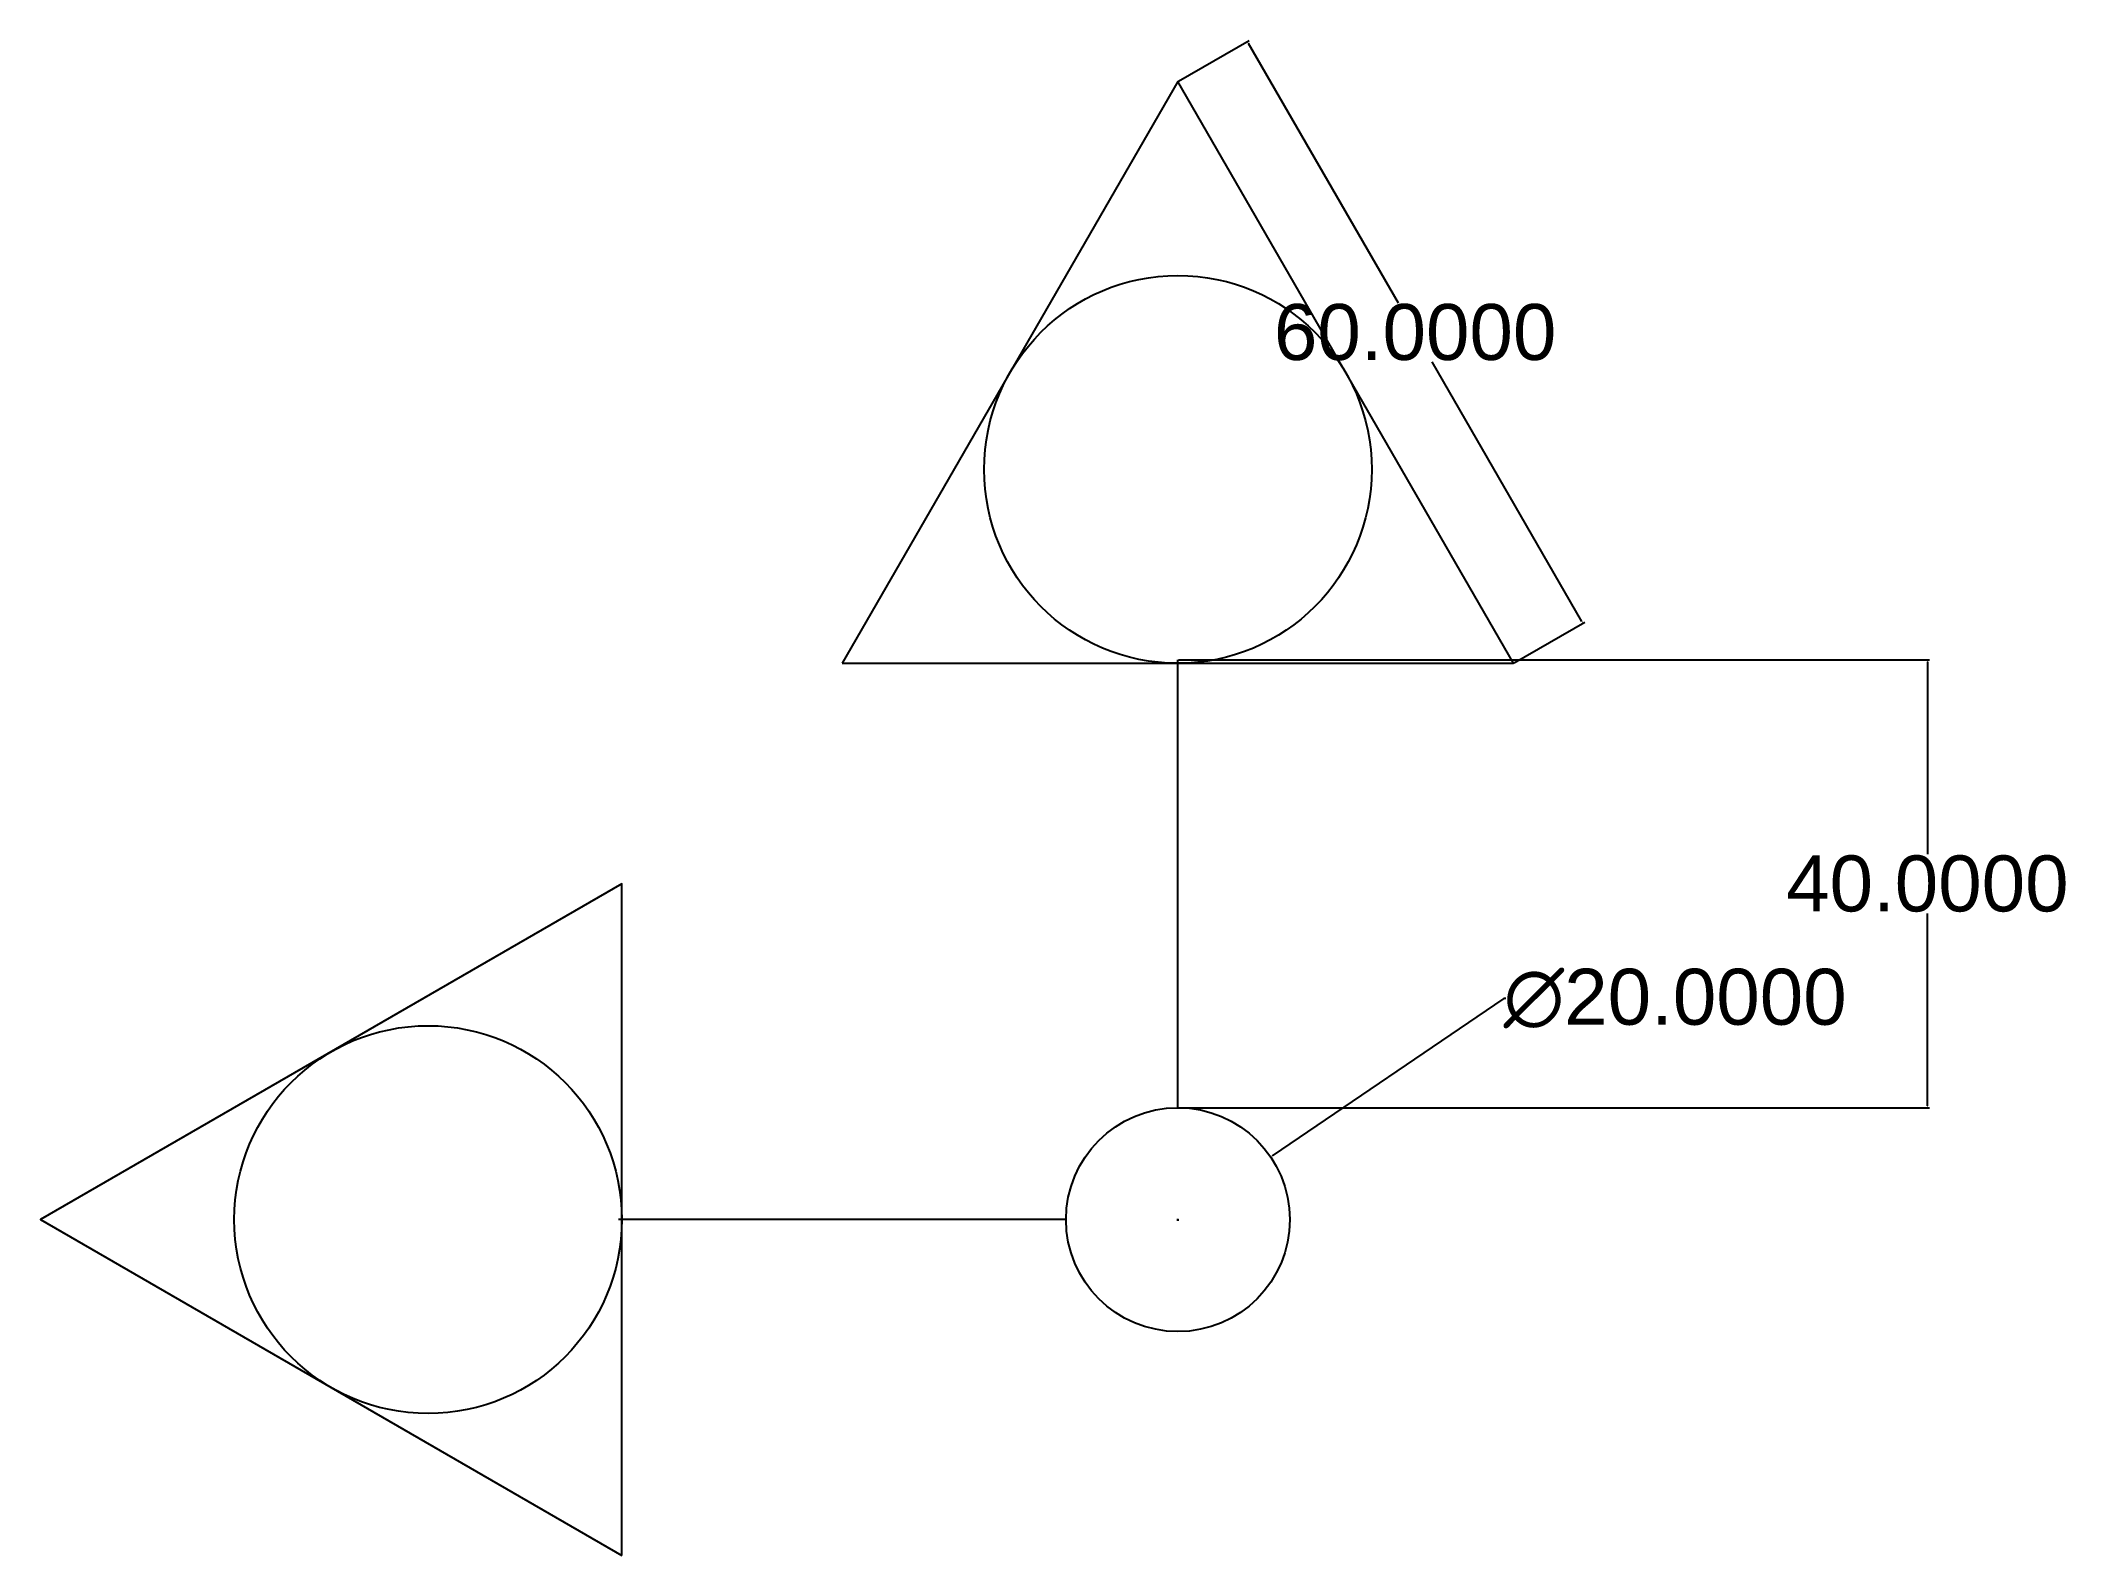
# Model space of a CAD drawing. Header units: inches. Extents: x 59 to 240, y 13 to 149.
import ezdxf

# ---------------------------------------------------------------- set-up
doc = ezdxf.new("R2010")
doc.units = ezdxf.units.IN
doc.header["$MEASUREMENT"] = 0
doc.styles.get("Standard").update_dxf_attribs({"font": 'arial.ttf'})
doc.dimstyles.get("Standard").update_dxf_attribs({"dimtxt": 5, "dimasz": 0.18, "dimexe": 0.18, "dimexo": 0.0625, "dimgap": 0.09, "dimtad": 0, "dimtih": 1, "dimtoh": 1, "dimdec": 4, "dimzin": 0, "dimdsep": 46, "dimtxsty": 'Standard', "dimcen": 0.09, "dimadec": 0, "dimazin": 0, "dimtfac": 1, "dimtdec": 4, "dimtofl": 0, "dimtmove": 0, "dimatfit": 3, "dimfxl": 1, "dimtolj": 1, "dimtzin": 0, "dimarcsym": 0})

# ---------------------------------------------------------------- blocks, each defined once
blk = doc.blocks.new('*D1')
at = {"color": 0, "lineweight": -2, "transparency": 16777216}
for p, q in [((189.57, 63.1), (168.86, 49.06)), ((189.75, 63.1), (189.57, 63.1)), ((160.44, 43.26), (160.44, 43.44)), ((160.35, 43.35), (160.53, 43.35))]:
    blk.add_line(p, q, dxfattribs=at)
at = {"color": 0, "transparency": 16777216}
blk.add_solid([(168.85, 49.09), (168.88, 49.04), (168.72, 48.96)], dxfattribs=at)
at = {"layer": 'Defpoints', "color": 0, "transparency": 16777216}
for p in [(168.72, 48.96), (152.16, 37.74)]:
    blk.add_point(p, dxfattribs=at)
at = {"color": 0, "transparency": 16777216, "insert": (204.88, 63.1), "char_height": 5, "attachment_point": 5}
blk.add_mtext('\\A1;∅20.0000', dxfattribs=at)
blk = doc.blocks.new('*D2')
at = {"color": 0, "lineweight": -2, "transparency": 16777216}
for p, q in [((160.49, 145.04), (166.8, 148.68)), ((166.73, 148.44), (180.11, 125.25)), ((196.55, 96.79), (183.17, 119.97)), ((190.49, 93.08), (196.8, 96.72))]:
    blk.add_line(p, q, dxfattribs=at)
at = {"color": 0, "transparency": 16777216}
for points in [[(166.76, 148.45), (166.7, 148.42), (166.64, 148.59)], [(196.58, 96.8), (196.52, 96.77), (196.64, 96.63)]]:
    blk.add_solid(points, dxfattribs=at)
at = {"layer": 'Defpoints', "color": 0, "transparency": 16777216}
for p in [(166.64, 148.59), (160.44, 145.01), (190.44, 93.05)]:
    blk.add_point(p, dxfattribs=at)
at = {"color": 0, "transparency": 16777216, "insert": (181.64, 122.61), "char_height": 5, "attachment_point": 5}
blk.add_mtext('\\A1;60.0000', dxfattribs=at)
blk = doc.blocks.new('*D3')
at = {"color": 0, "lineweight": -2, "transparency": 16777216}
for p, q in [((160.5, 93.35), (227.6, 93.35)), ((227.42, 93.17), (227.42, 76)), ((227.42, 53.53), (227.42, 70.71)), ((160.5, 53.35), (227.6, 53.35))]:
    blk.add_line(p, q, dxfattribs=at)
at = {"color": 0, "transparency": 16777216}
for points in [[(227.39, 93.17), (227.45, 93.17), (227.42, 93.35)], [(227.39, 53.53), (227.45, 53.53), (227.42, 53.35)]]:
    blk.add_solid(points, dxfattribs=at)
at = {"layer": 'Defpoints', "color": 0, "transparency": 16777216}
for p in [(160.44, 93.35), (160.44, 53.35), (227.42, 53.35)]:
    blk.add_point(p, dxfattribs=at)
at = {"color": 0, "transparency": 16777216, "insert": (227.42, 73.35), "char_height": 5, "attachment_point": 5}
blk.add_mtext('\\A1;40.0000', dxfattribs=at)

msp = doc.modelspace()

# ---------------------------------------------------------------- linework, layer by layer
for p, q in [((160.43712, 53.35401), (160.43712, 93.35401)), ((150.43712, 43.35401), (110.43712, 43.35401))]:
    msp.add_line(p, q)
for points in [[(130.43712, 93.04971), (190.43712, 93.04971), (160.43712, 145.01124)], [(110.74142, 13.35401), (110.74142, 73.35401), (58.77989, 43.35401)]]:
    msp.add_lwpolyline(points, close=True)
for centre, radius in [((160.43712, 110.37022), 17.32051), ((93.42091, 43.35401), 17.32051), ((160.43712, 43.35401), 10)]:
    msp.add_circle(centre, radius)

# ---------------------------------------------------------------- dimensions: what is measured, and where the dimension line sits
dim = msp.add_aligned_dim(p1=(190.43712, 93.04971), p2=(160.43712, 145.01124), distance=-7.16313, dimstyle='Standard')
dim.commit()
dim.dimension.update_dxf_attribs({"geometry": '*D2', "text_midpoint": (181.64058, 122.61204)})
dim = msp.add_linear_dim(base=(227.41585, 53.35401), p1=(160.43712, 93.35401), p2=(160.43712, 53.35401), angle=90, dimstyle='Standard')
dim.commit()
dim.dimension.update_dxf_attribs({"geometry": '*D3', "text_midpoint": (227.41585, 73.35401)})
dim = msp.add_diameter_dim_2p(p1=(152.15874, 37.74435), p2=(168.71551, 48.96367), dimstyle='Standard')
dim.commit()
dim.dimension.update_dxf_attribs({"geometry": '*D1', "text_midpoint": (204.87527, 63.09719), "dimtype": 163})

doc.saveas('drawing.dxf')
